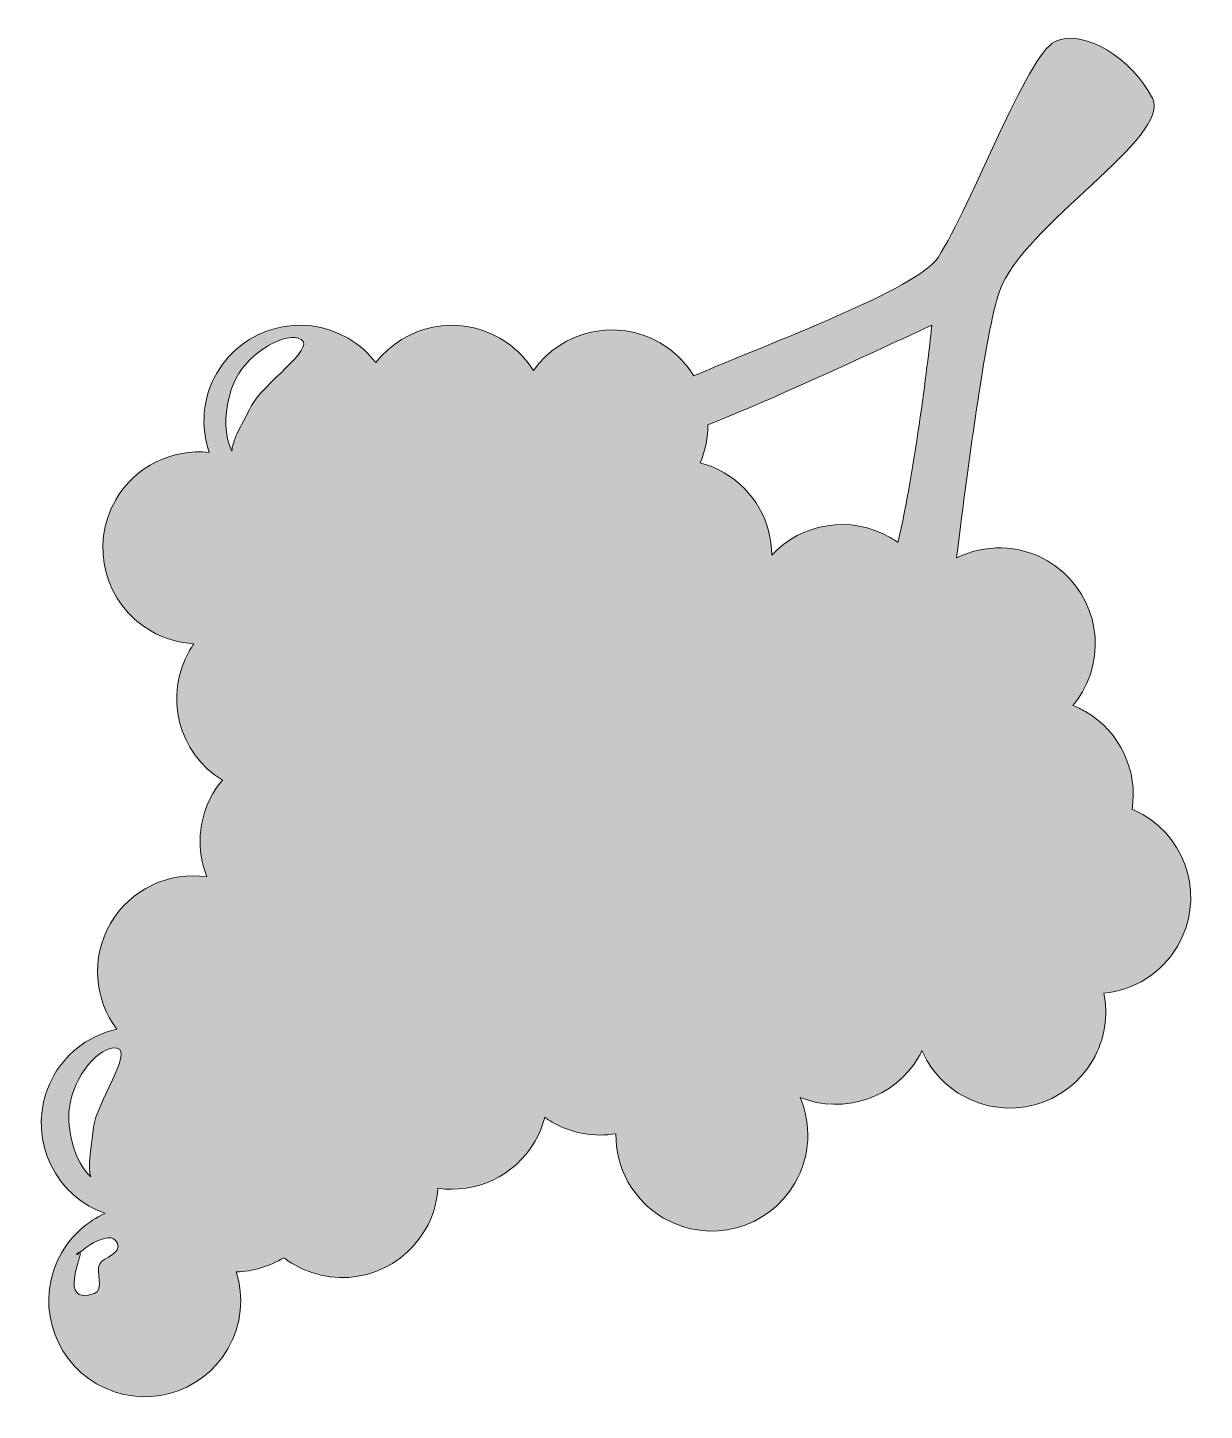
# Model space of a CAD drawing. Header units: inches. Extents: x -1 to 87, y -1 to 102.
import ezdxf

# ---------------------------------------------------------------- set-up
doc = ezdxf.new("R2010")
doc.units = ezdxf.units.IN
doc.header["$MEASUREMENT"] = 0
doc.layers.add('Layer 1', color=7, linetype='Continuous')

msp = doc.modelspace()

# ---------------------------------------------------------------- hatches: boundary and pattern name
at = {"layer": 'Layer 1', "true_color": 0x70009f}
h = msp.add_hatch(color=204, dxfattribs=at)
h.dxf.hatch_style = 2
edge = h.paths.add_edge_path()
edge.add_spline(control_points=[(3.58, 14.26), (3.97, 14.04), (4.37, 13.86), (4.78, 13.71), (3.46, 13.12), (2.31, 12.13), (1.53, 10.78), (-0.46, 7.35), (0.71, 2.96), (4.14, 0.97), (7.57, -1.02), (11.96, 0.15), (13.95, 3.58), (15, 5.4), (15.16, 7.48), (14.58, 9.33), (15.83, 9.37), (17.06, 9.74), (18.14, 10.4), (18.38, 10.21), (18.63, 10.03), (18.91, 9.88), (22.34, 7.89), (26.73, 9.06), (28.72, 12.49), (29.29, 13.47), (29.59, 14.53), (29.66, 15.59), (32.48, 15.18), (35.39, 16.47), (36.91, 19.09), (37.25, 19.67), (37.49, 20.28), (37.65, 20.9), (37.82, 20.77), (38.01, 20.65), (38.2, 20.54), (39.7, 19.67), (41.38, 19.41), (42.97, 19.67), (42.94, 17.16), (44.22, 14.71), (46.54, 13.36), (49.98, 11.37), (54.37, 12.54), (56.35, 15.97), (57.54, 18.01), (57.6, 20.38), (56.74, 22.39), (60, 21.07), (63.82, 22.31), (65.63, 25.44), (65.72, 25.59), (65.79, 25.74), (65.86, 25.89), (66.45, 24.54), (67.45, 23.35), (68.83, 22.56), (72.26, 20.57), (76.65, 21.74), (78.64, 25.17), (79.55, 26.75), (79.79, 28.53), (79.46, 30.19), (81.69, 30.4), (83.78, 31.64), (84.99, 33.73), (86.98, 37.16), (85.81, 41.55), (82.38, 43.54), (82.12, 43.69), (81.85, 43.82), (81.58, 43.93), (82.02, 46.77), (80.72, 49.72), (78.09, 51.24), (77.78, 51.42), (77.46, 51.57), (77.14, 51.7), (77.4, 52.01), (77.64, 52.34), (77.86, 52.71), (79.84, 56.14), (78.67, 60.53), (75.24, 62.52), (73.08, 63.77), (70.53, 63.77), (68.45, 62.73), (69.14, 68.36), (70.61, 79.74), (71.65, 82.67), (73.4, 87.63), (84.57, 94.21), (83.09, 97.13), (81.6, 100.05), (77.96, 102.39), (75.81, 101.35), (73.67, 100.3), (69.6, 89.11), (67.06, 85.21), (65.52, 82.84), (54.58, 78.85), (48.8, 76.35), (48.19, 77.34), (47.34, 78.2), (46.27, 78.82), (43.02, 80.7), (38.92, 79.75), (36.8, 76.74), (36.2, 77.71), (35.36, 78.55), (34.3, 79.17), (31.15, 80.99), (27.19, 80.15), (25.02, 77.34), (24.47, 78.06), (23.77, 78.68), (22.94, 79.17), (19.51, 81.16), (15.12, 79.99), (13.13, 76.56), (12.04, 74.68), (11.91, 72.52), (12.56, 70.62), (9.82, 70.92), (7.04, 69.62), (5.57, 67.09), (3.58, 63.66), (4.75, 59.27), (8.18, 57.28), (9.2, 56.68), (10.31, 56.38), (11.42, 56.32), (11.31, 56.16), (11.19, 55.99), (11.09, 55.81), (9.14, 52.44), (10.24, 48.14), (13.54, 46.11), (13.29, 45.8), (13.05, 45.48), (12.84, 45.12), (11.7, 43.15), (11.61, 40.86), (12.38, 38.89), (9.57, 39.29), (6.68, 37.99), (5.17, 35.39), (3.69, 32.82), (3.97, 29.71), (5.64, 27.48), (3.74, 27.06), (2.02, 25.89), (0.97, 24.08), (-1.02, 20.64), (0.15, 16.25), (3.58, 14.26)], knot_values=[0, 0, 0, 0, 1, 1, 1, 2, 2, 2, 3, 3, 3, 4, 4, 4, 5, 5, 5, 6, 6, 6, 7, 7, 7, 8, 8, 8, 9, 9, 9, 10, 10, 10, 11, 11, 11, 12, 12, 12, 13, 13, 13, 14, 14, 14, 15, 15, 15, 16, 16, 16, 17, 17, 17, 18, 18, 18, 19, 19, 19, 20, 20, 20, 21, 21, 21, 22, 22, 22, 23, 23, 23, 24, 24, 24, 25, 25, 25, 26, 26, 26, 27, 27, 27, 28, 28, 28, 29, 29, 29, 30, 30, 30, 31, 31, 31, 32, 32, 32, 33, 33, 33, 34, 34, 34, 35, 35, 35, 36, 36, 36, 37, 37, 37, 38, 38, 38, 39, 39, 39, 40, 40, 40, 41, 41, 41, 42, 42, 42, 43, 43, 43, 44, 44, 44, 45, 45, 45, 46, 46, 46, 47, 47, 47, 48, 48, 48, 49, 49, 49, 50, 50, 50, 51, 51, 51, 52, 52, 52, 52], degree=3, periodic=1)
edge = h.paths.add_edge_path()
edge.add_spline(control_points=[(49.84, 72.7), (54.52, 74.49), (63.77, 78.85), (66.6, 80.14), (66.38, 77.99), (65.36, 69.43), (64.06, 63.89), (63.88, 64.02), (63.68, 64.15), (63.48, 64.26), (60.53, 65.98), (56.86, 65.34), (54.63, 62.94), (54.62, 65.4), (53.34, 67.79), (51.06, 69.11), (50.49, 69.44), (49.89, 69.68), (49.28, 69.84), (49.67, 70.77), (49.85, 71.74), (49.84, 72.7)], knot_values=[0, 0, 0, 0, 1, 1, 1, 2, 2, 2, 3, 3, 3, 4, 4, 4, 5, 5, 5, 6, 6, 6, 7, 7, 7, 7], degree=3, periodic=1)
edge = h.paths.add_edge_path()
edge.add_spline(control_points=[(14.55, 76.14), (15.64, 78.23), (18.36, 79.72), (19.44, 79.06), (20.52, 78.41), (16.55, 75.72), (15.73, 74.13), (14.91, 72.54), (14.24, 71.42), (14.26, 70.73), (13.46, 72.19), (13.83, 74.75), (14.55, 76.14)], knot_values=[0, 0, 0, 0, 1, 1, 1, 2, 2, 2, 3, 3, 3, 4, 4, 4, 4], degree=3, periodic=1)
edge = h.paths.add_edge_path()
edge.add_spline(control_points=[(4.37, 9.95), (4.01, 9.37), (4.76, 8), (3.97, 7.73), (1.14, 6.75), (3.18, 10.73), (2.89, 10.81), (2.7, 10.66), (2.6, 10.58), (2.67, 10.65), (2.78, 10.77), (2.85, 10.82), (2.89, 10.81), (3.16, 11.02), (3.61, 11.36), (3.94, 11.53), (4.65, 11.9), (5.42, 12.1), (5.68, 11.51), (6.04, 10.69), (4.68, 10.45), (4.37, 9.95)], knot_values=[0, 0, 0, 0, 1, 1, 1, 2, 2, 2, 3, 3, 3, 4, 4, 4, 5, 5, 5, 6, 6, 6, 7, 7, 7, 7], degree=3, periodic=1)
edge = h.paths.add_edge_path()
edge.add_spline(control_points=[(2.1, 21.63), (2.38, 23.97), (4.41, 26.31), (5.65, 26.07), (6.9, 25.84), (4.12, 21.93), (3.9, 20.16), (3.69, 18.38), (3.45, 17.09), (3.71, 16.45), (2.45, 17.55), (1.9, 20.07), (2.1, 21.63)], knot_values=[0, 0, 0, 0, 1, 1, 1, 2, 2, 2, 3, 3, 3, 4, 4, 4, 4], degree=3, periodic=1)

# ---------------------------------------------------------------- linework, layer by layer
at = {"layer": 'Layer 1', "lineweight": 0}
for points, knots in [([(3.58, 14.26), (3.97, 14.04), (4.37, 13.86), (4.78, 13.71), (3.46, 13.12), (2.31, 12.13), (1.53, 10.78), (-0.46, 7.35), (0.71, 2.96), (4.14, 0.97), (7.57, -1.02), (11.96, 0.15), (13.95, 3.58), (15, 5.4), (15.16, 7.48), (14.58, 9.33), (15.83, 9.37), (17.06, 9.74), (18.14, 10.4), (18.38, 10.21), (18.63, 10.03), (18.91, 9.88), (22.34, 7.89), (26.73, 9.06), (28.72, 12.49), (29.29, 13.47), (29.59, 14.53), (29.66, 15.59), (32.48, 15.18), (35.39, 16.47), (36.91, 19.09), (37.25, 19.67), (37.49, 20.28), (37.65, 20.9), (37.82, 20.77), (38.01, 20.65), (38.2, 20.54), (39.7, 19.67), (41.38, 19.41), (42.97, 19.67), (42.94, 17.16), (44.22, 14.71), (46.54, 13.36), (49.98, 11.37), (54.37, 12.54), (56.35, 15.97), (57.54, 18.01), (57.6, 20.38), (56.74, 22.39), (60, 21.07), (63.82, 22.31), (65.63, 25.44), (65.72, 25.59), (65.79, 25.74), (65.86, 25.89), (66.45, 24.54), (67.45, 23.35), (68.83, 22.56), (72.26, 20.57), (76.65, 21.74), (78.64, 25.17), (79.55, 26.75), (79.79, 28.53), (79.46, 30.19), (81.69, 30.4), (83.78, 31.64), (84.99, 33.73), (86.98, 37.16), (85.81, 41.55), (82.38, 43.54), (82.12, 43.69), (81.85, 43.82), (81.58, 43.93), (82.02, 46.77), (80.72, 49.72), (78.09, 51.24), (77.78, 51.42), (77.46, 51.57), (77.14, 51.7), (77.4, 52.01), (77.64, 52.34), (77.86, 52.71), (79.84, 56.14), (78.67, 60.53), (75.24, 62.52), (73.08, 63.77), (70.53, 63.77), (68.45, 62.73), (69.14, 68.36), (70.61, 79.74), (71.65, 82.67), (73.4, 87.63), (84.57, 94.21), (83.09, 97.13), (81.6, 100.05), (77.96, 102.39), (75.81, 101.35), (73.67, 100.3), (69.6, 89.11), (67.06, 85.21), (65.52, 82.84), (54.58, 78.85), (48.8, 76.35), (48.19, 77.34), (47.34, 78.2), (46.27, 78.82), (43.02, 80.7), (38.92, 79.75), (36.8, 76.74), (36.2, 77.71), (35.36, 78.55), (34.3, 79.17), (31.15, 80.99), (27.19, 80.15), (25.02, 77.34), (24.47, 78.06), (23.77, 78.68), (22.94, 79.17), (19.51, 81.16), (15.12, 79.99), (13.13, 76.56), (12.04, 74.68), (11.91, 72.52), (12.56, 70.62), (9.82, 70.92), (7.04, 69.62), (5.57, 67.09), (3.58, 63.66), (4.75, 59.27), (8.18, 57.28), (9.2, 56.68), (10.31, 56.38), (11.42, 56.32), (11.31, 56.16), (11.19, 55.99), (11.09, 55.81), (9.14, 52.44), (10.24, 48.14), (13.54, 46.11), (13.29, 45.8), (13.05, 45.48), (12.84, 45.12), (11.7, 43.15), (11.61, 40.86), (12.38, 38.89), (9.57, 39.29), (6.68, 37.99), (5.17, 35.39), (3.69, 32.82), (3.97, 29.71), (5.64, 27.48), (3.74, 27.06), (2.02, 25.89), (0.97, 24.08), (-1.02, 20.64), (0.15, 16.25), (3.58, 14.26)], [0, 0, 0, 0, 1, 1, 1, 2, 2, 2, 3, 3, 3, 4, 4, 4, 5, 5, 5, 6, 6, 6, 7, 7, 7, 8, 8, 8, 9, 9, 9, 10, 10, 10, 11, 11, 11, 12, 12, 12, 13, 13, 13, 14, 14, 14, 15, 15, 15, 16, 16, 16, 17, 17, 17, 18, 18, 18, 19, 19, 19, 20, 20, 20, 21, 21, 21, 22, 22, 22, 23, 23, 23, 24, 24, 24, 25, 25, 25, 26, 26, 26, 27, 27, 27, 28, 28, 28, 29, 29, 29, 30, 30, 30, 31, 31, 31, 32, 32, 32, 33, 33, 33, 34, 34, 34, 35, 35, 35, 36, 36, 36, 37, 37, 37, 38, 38, 38, 39, 39, 39, 40, 40, 40, 41, 41, 41, 42, 42, 42, 43, 43, 43, 44, 44, 44, 45, 45, 45, 46, 46, 46, 47, 47, 47, 48, 48, 48, 49, 49, 49, 50, 50, 50, 51, 51, 51, 52, 52, 52, 52]), ([(14.55, 76.14), (15.64, 78.23), (18.36, 79.72), (19.44, 79.06), (20.52, 78.41), (16.55, 75.72), (15.73, 74.13), (14.91, 72.54), (14.24, 71.42), (14.26, 70.73), (13.46, 72.19), (13.83, 74.75), (14.55, 76.14)], [0, 0, 0, 0, 1, 1, 1, 2, 2, 2, 3, 3, 3, 4, 4, 4, 4]), ([(49.84, 72.7), (54.52, 74.49), (63.77, 78.85), (66.6, 80.14), (66.38, 77.99), (65.36, 69.43), (64.06, 63.89), (63.88, 64.02), (63.68, 64.15), (63.48, 64.26), (60.53, 65.98), (56.86, 65.34), (54.63, 62.94), (54.62, 65.4), (53.34, 67.79), (51.06, 69.11), (50.49, 69.44), (49.89, 69.68), (49.28, 69.84), (49.67, 70.77), (49.85, 71.74), (49.84, 72.7)], [0, 0, 0, 0, 1, 1, 1, 2, 2, 2, 3, 3, 3, 4, 4, 4, 5, 5, 5, 6, 6, 6, 7, 7, 7, 7]), ([(2.1, 21.63), (2.38, 23.97), (4.41, 26.31), (5.65, 26.07), (6.9, 25.84), (4.12, 21.93), (3.9, 20.16), (3.69, 18.38), (3.45, 17.09), (3.71, 16.45), (2.45, 17.55), (1.9, 20.07), (2.1, 21.63)], [0, 0, 0, 0, 1, 1, 1, 2, 2, 2, 3, 3, 3, 4, 4, 4, 4]), ([(4.37, 9.95), (4.01, 9.37), (4.76, 8), (3.97, 7.73), (1.14, 6.75), (3.18, 10.73), (2.89, 10.81), (2.7, 10.66), (2.6, 10.58), (2.67, 10.65), (2.78, 10.77), (2.85, 10.82), (2.89, 10.81), (3.16, 11.02), (3.61, 11.36), (3.94, 11.53), (4.65, 11.9), (5.42, 12.1), (5.68, 11.51), (6.04, 10.69), (4.68, 10.45), (4.37, 9.95)], [0, 0, 0, 0, 1, 1, 1, 2, 2, 2, 3, 3, 3, 4, 4, 4, 5, 5, 5, 6, 6, 6, 7, 7, 7, 7])]:
    msp.add_open_spline(points, degree=3, knots=knots, dxfattribs=at)

doc.saveas('drawing.dxf')
